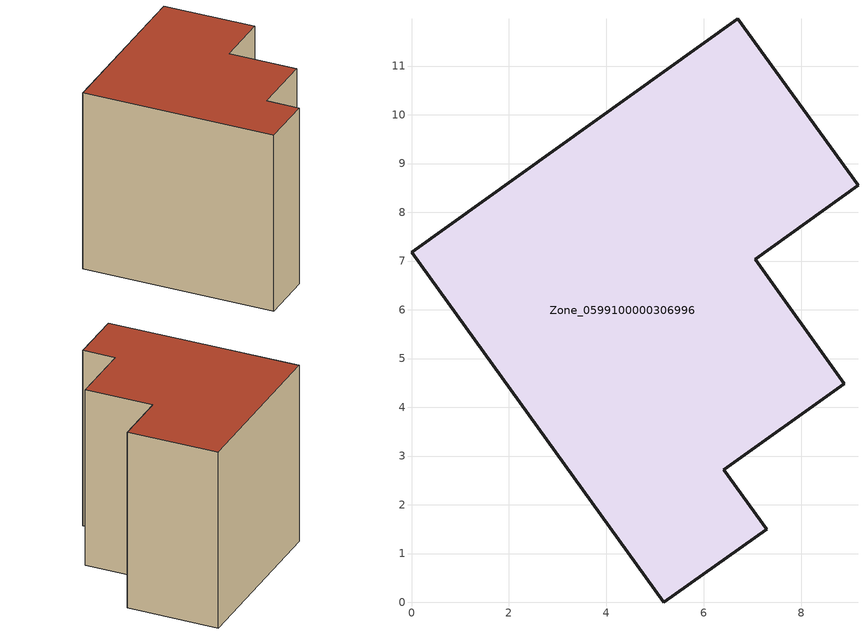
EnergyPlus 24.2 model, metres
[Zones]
Zone_0599100000306996
 floor ground (C_G): 0,7.18 6.69,11.97 9.16,8.55 7.05,7.04 8.88,4.48 6.41,2.72 7.29,1.5 5.18,0 z0
 wall outside (C_F): 5.18,0 7.29,1.5 6.41,2.72 8.88,4.48 7.05,7.04 9.16,8.55 6.69,11.97 0,7.18 5.18,0 z0:8.52
 roof outside (C_R): 6.69,11.97 0,7.18 5.18,0 7.29,1.5 6.41,2.72 8.88,4.48 7.05,7.04 9.16,8.55 z8.52
[BUILDING]
Pand.0599100000306996: North Axis=0; Terrain=City; Loads Convergence Tolerance Value=0.04; Temperature Convergence Tolerance Value=0.4; Solar Distribution=FullExterior; Maximum Number of Warmup Days=25; Minimum Number of Warmup Days=1
[Site:Location]
Rotterdam.The.Hague.AP_ZH_NLD Design_Conditions: Latitude=51.96; Longitude=4.45; Time Zone=1; Elevation=-4.5
[SITE:GROUNDTEMPERATURE:BUILDINGSURFACE]
18, 18, 18, 18, 18, 18, 18, 18, 18, 18, 18, 18
[MATERIAL] Thermal Absorptance=0.9; Solar Absorptance=0.7; Visible Absorptance=0.7
Name | Roughness | Thickness | Conductivity | Density | Specific Heat
G.TC.1975-1991 | MediumSmooth | 0.15 | 0.288461 | 540 | 1210
F.TC.1975-1991 | Rough | 0.3 | 0.230769 | 1920 | 840
R.TC.1975-1991 | MediumRough | 0.2 | 0.153846 | 1500 | 1000
[CONSTRUCTION]
C_G: G.TC.1975-1991
C_F: F.TC.1975-1991
C_R: R.TC.1975-1991
[ZONE]
Zone_0599100000306996: Type=1; Multiplier=1; Ceiling Height=Autocalculate; Volume=Autocalculate; Floor Area=autocalculate; Part of Total Floor Area=Yes
[ZONEINFILTRATION:DESIGNFLOWRATE]
Infil_Zone_0599100000306996: Zone or ZoneList or Space or SpaceList=Zone_0599100000306996; Schedule=AlwaysOn; Design Flow Rate Calculation Method=Flow/Area; Flow Rate per Floor Area=0.003; Constant Term Coefficient=1; Temperature Term Coefficient=0; Velocity Term Coefficient=0; Velocity Squared Term Coefficient=0
[HVACTEMPLATE:ZONE:IDEALLOADSAIRSYSTEM]
Zone_0599100000306996: Maximum Heating Supply Air Temperature=50; Minimum Cooling Supply Air Temperature=13; Maximum Heating Supply Air Humidity Ratio=0.0156; Minimum Cooling Supply Air Humidity Ratio=0.0077; Heating Limit=NoLimit; Cooling Limit=NoLimit; Dehumidification Control Type=ConstantSensibleHeatRatio; Cooling Sensible Heat Ratio=0.7; Dehumidification Setpoint=60; Humidification Control Type=None; Humidification Setpoint=30; Outdoor Air Method=None; Outdoor Air Flow Rate per Person=0.00944; Outdoor Air Flow Rate per Zone Floor Area=0; Outdoor Air Flow Rate per Zone=0; Demand Controlled Ventilation Type=None; Outdoor Air Economizer Type=NoEconomizer; Heat Recovery Type=None; Sensible Heat Recovery Effectiveness=0.7; Latent Heat Recovery Effectiveness=0.65
[ZONECONTROL:THERMOSTAT]
ThermostatControl_Zone_0599100000306996: Zone or ZoneList=Zone_0599100000306996; Control Type Schedule=DualSetpointControlType; Control 1=Thermostat_Zone_0599100000306996; Temperature Difference Between Cutout And Setpoint=0
[THERMOSTATSETPOINT:DUALSETPOINT]
Thermostat_Zone_0599100000306996: Heating Setpoint Temperature Schedule=HeatingSetpoint_Zone_0599100000306996; Cooling Setpoint Temperature Schedule=CoolingSetpoint_Zone_0599100000306996
[SCHEDULE:COMPACT]
HeatingSetpoint_Zone_0599100000306996: Through: 12/31, For: AllDays, Until: 24:00, 21
CoolingSetpoint_Zone_0599100000306996: Through: 12/31, For: AllDays, Until: 24:00, 24
DualSetpointControlType: Through: 12/31, For: AllDays, Until: 24:00, 4
AlwaysOn: Through: 12/31, For: AllDays, Until: 24:00, 1
